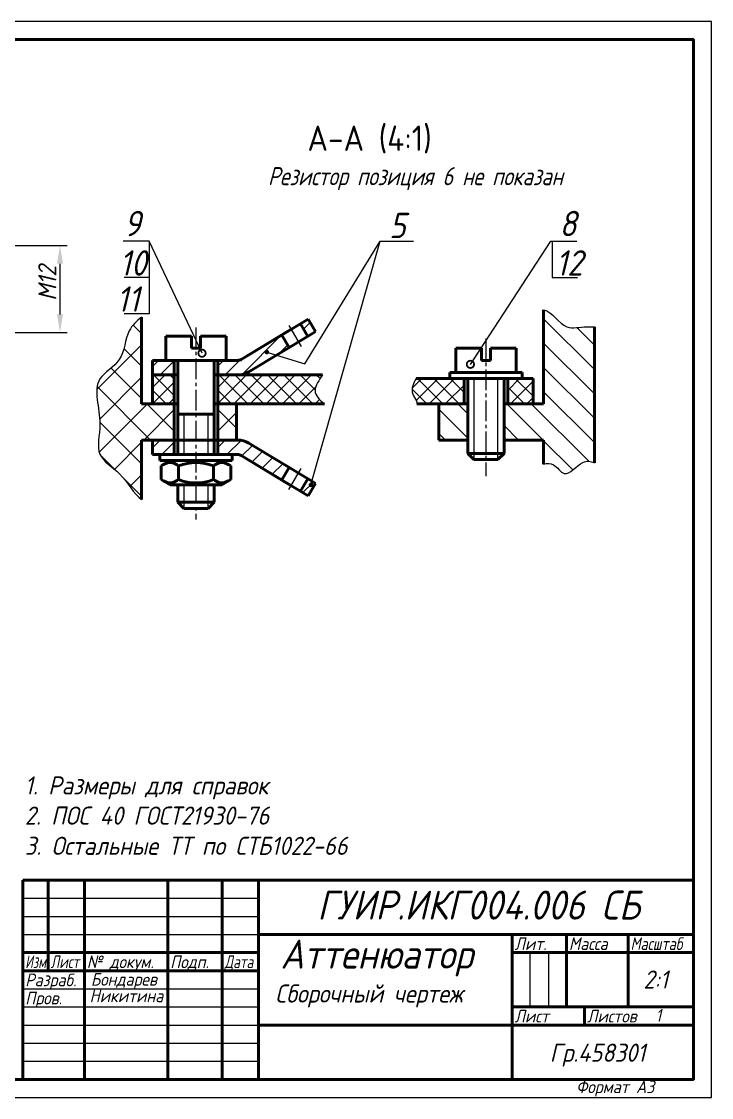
# Model space of a CAD drawing. Header units: millimetres. Extents: x 173 to 1894, y -5 to 450.
# Drawn here: x 1070.3 to 1260.6, y -2.9 to 294.1 of the extents above; entities that cross this region are included whole.
import ezdxf
from ezdxf import colors
from ezdxf.entities.mleader import LeaderData, LeaderLine
from ezdxf.math import Vec2, Vec3

# ---------------------------------------------------------------- set-up
doc = ezdxf.new("R2010")
doc.units = ezdxf.units.MM
doc.header["$LTSCALE"] = 0.5
doc.linetypes.add('CENTER2', pattern=[28.575, 19.05, -3.175, 3.175, -3.175])
doc.layers.get('Defpoints').update_dxf_attribs({"color": 5})
doc.styles.add('ESKD', font='wwcade.shx', dxfattribs={"width": 0.8, "oblique": 15})
doc.styles.get("Standard").update_dxf_attribs({"font": 'isocpeui.ttf', "width": 0.9})
doc.dimstyles.new('ESKD_standart', dxfattribs={"dimtxt": 5, "dimasz": 5, "dimexe": 2, "dimexo": 0, "dimgap": 1, "dimtad": 1, "dimtoh": 1, "dimdec": 0, "dimzin": 1, "dimdsep": 46, "dimtxsty": 'Standard', "dimcen": 3, "dimdle": 1.25, "dimadec": 0, "dimazin": 0, "dimtfac": 1, "dimtdec": 0, "dimtmove": 0, "dimatfit": 3, "dimldrblk": 'DOT', "dimfxl": 1, "dimtvp": 1.5, "dimtolj": 1, "dimtzin": 1, "dimarcsym": 0})
doc.dimstyles.new('Standart 2', dxfattribs={"dimtxt": 5, "dimasz": 5, "dimexe": 2, "dimexo": 0, "dimgap": 1, "dimtad": 1, "dimtoh": 1, "dimdec": 0, "dimlfac": 0.5, "dimtxsty": 'Standard', "dimcen": 2.5, "dimadec": 0, "dimazin": 0, "dimtfac": 1, "dimtdec": 0, "dimtmove": 0, "dimatfit": 3, "dimldrblk": 'DOTSMALL', "dimfxl": 1, "dimarcsym": 0})
pattern_1 = [(45, (834.3798, 154.5277), (-2.245064, 2.245064), []), (135, (834.3798, 154.5277), (-2.245064, -2.245064), [])]
pattern_2 = [(45, (822.0312, 4.3436), (-2.245064, 2.245064), [])]

# ---------------------------------------------------------------- blocks, each defined once
blk = doc.blocks.new('_DotSmall')
at = {"color": 0, "linetype": 'ByBlock', "const_width": 0.5}
blk.add_lwpolyline([(-0.0625, 0, 1), (0.0625, 0, 1)], format="xyb", close=True, dxfattribs=at)
blk = doc.blocks.new('*D117')
at = {"color": 0, "lineweight": -2, "transparency": 16777216}
for p, q in [((1055.26, 232.22), (1082.87, 232.22)), ((1080.87, 227.22), (1080.87, 213.22)), ((1055.26, 208.22), (1082.87, 208.22))]:
    blk.add_line(p, q, dxfattribs=at)
at = {"color": 0, "transparency": 16777216}
for points in [[(1080.04, 227.22), (1081.7, 227.22), (1080.87, 232.22)], [(1080.04, 213.22), (1081.7, 213.22), (1080.87, 208.22)]]:
    blk.add_solid(points, dxfattribs=at)
at = {"layer": 'Defpoints', "color": 0, "transparency": 16777216}
for p in [(1055.26, 232.22), (1055.26, 208.22), (1080.87, 208.22)]:
    blk.add_point(p, dxfattribs=at)
at = {"color": 0, "transparency": 16777216, "insert": (1077.37, 221.86), "char_height": 5, "attachment_point": 5, "rotation": 90}
blk.add_mtext('M12', dxfattribs=at)

msp = doc.modelspace()

# ---------------------------------------------------------------- hatches: boundary and pattern name
at = {"lineweight": -3}
h = msp.add_hatch(dxfattribs=at)
h.set_pattern_fill('ANSI31', color=256, scale=1.5, angle=90, style=0)
h.set_pattern_definition([(135, (823.986, 2.9215), (-3.367596, -3.367596), [])])
edge = h.paths.add_edge_path()
edge.add_spline(control_points=[(1228.31, 209.83), (1228.2, 209.82), (1227.49, 209.76), (1224.96, 209.95), (1219.47, 208.4), (1216.8, 213.99), (1214.31, 214.47)], knot_values=[15.485148, 15.485148, 15.485148, 15.485148, 15.855797, 17.658599, 23.067009, 31.00489, 31.00489, 31.00489, 31.00489], degree=3, periodic=0)
edge.add_line((1214.31, 214.47), (1214.31, 213.88))
edge.add_line((1214.31, 213.88), (1214.31, 188.53))
edge.add_line((1214.31, 188.53), (1203.38, 188.53))
edge.add_line((1203.38, 188.53), (1203.38, 178.53))
edge.add_line((1203.38, 178.53), (1214.31, 178.53))
edge.add_line((1214.31, 178.53), (1214.31, 171.87))
edge.add_spline(control_points=[(1214.31, 171.87), (1215.29, 172.16), (1217.39, 172.22), (1220.42, 167.26), (1224.43, 173.07), (1227.27, 172.73), (1228.31, 172.24)], knot_values=[3.268915, 3.268915, 3.268915, 3.268915, 6.251101, 10.011531, 16.013588, 19.551084, 19.551084, 19.551084, 19.551084], degree=3, periodic=0)
edge.add_line((1228.31, 172.24), (1228.31, 209.83))
h.paths.add_polyline_path([(1193.38, 188.53), (1185.38, 188.53), (1185.38, 178.53), (1193.38, 178.53)])
h = msp.add_hatch(dxfattribs=at)
h.set_pattern_fill('ANSI37', color=256, scale=2, style=0)
h.set_pattern_definition([(45, (822.031, 4.3436), (-4.49013, 4.49013), []), (135, (822.031, 4.3436), (-4.49013, -4.49013), [])])
edge = h.paths.add_edge_path()
edge.add_line((1112.38, 188.53), (1103.38, 188.53))
edge.add_line((1103.38, 188.53), (1103.38, 212.48))
edge.add_spline(control_points=[(1103.38, 212.48), (1101.99, 211.38), (1098.67, 208.26), (1098.86, 200.18), (1088.61, 195.1), (1093.29, 184.39), (1090.03, 174.06), (1098.28, 169.55), (1101.17, 163.75), (1103.38, 162.09)], knot_values=[1.768908, 1.768908, 1.768908, 1.768908, 6.896155, 15.315993, 22.884097, 35.36412, 43.685478, 51.336735, 60.304898, 60.304898, 60.304898, 60.304898], degree=3, periodic=0)
edge.add_line((1103.38, 162.09), (1103.38, 178.53))
edge.add_line((1103.38, 178.53), (1112.38, 178.53))
edge.add_line((1112.38, 178.53), (1112.38, 188.53))
h.paths.add_polyline_path([(1129.53, 188.53), (1124.38, 188.53), (1124.38, 178.53), (1129.53, 178.53)])
h = msp.add_hatch(dxfattribs=at)
h.set_pattern_fill('ANSI31', color=256, style=0)
h.set_pattern_definition(pattern_2)
h.paths.add_polyline_path([(1149.32, 211.89), (1147.18, 210.6), (1149.24, 207.17), (1150.53, 207.95), (1151.38, 208.46)])
h.paths.add_polyline_path([(1142.03, 207.51), (1130.89, 200.81, -0.136123), (1129.86, 200.53), (1124.38, 200.53), (1124.38, 196.53), (1129.86, 196.53, 0.136123), (1132.95, 197.39), (1144.09, 204.08)])
h.paths.add_polyline_path([(1112.38, 200.53), (1106.38, 200.53), (1106.38, 196.53), (1112.38, 196.53)])
h.paths.add_polyline_path([(1112.38, 178.53), (1106.38, 178.53), (1106.38, 174.53), (1112.38, 174.53)])
h.paths.add_polyline_path([(1132.95, 177.67, 0.136123), (1129.86, 178.53), (1124.38, 178.53), (1124.38, 174.53), (1129.86, 174.53, -0.136123), (1130.89, 174.24), (1141.18, 168.06), (1142.03, 167.55), (1144.09, 170.98)])
h = msp.add_hatch(dxfattribs=at)
h.set_pattern_fill('ANSI37', color=256, style=0)
h.set_pattern_definition(pattern_1)
h.paths.add_polyline_path([(1112.38, 196.53), (1106.38, 196.53), (1106.38, 188.53), (1112.38, 188.53)])
edge = h.paths.add_edge_path()
edge.add_spline(control_points=[(1153.88, 188.53), (1152.42, 189.64), (1150.07, 192.15), (1152.39, 195.1), (1153.29, 196.53)], knot_values=[6.854544, 6.854544, 6.854544, 6.854544, 11.176321, 15.689846, 15.689846, 15.689846, 15.689846], degree=3, periodic=0)
edge.add_line((1153.29, 196.53), (1129.53, 196.53))
edge.add_line((1129.53, 196.53), (1124.38, 196.53))
edge.add_line((1124.38, 196.53), (1124.38, 188.53))
edge.add_line((1124.38, 188.53), (1153.38, 188.53))
edge.add_line((1153.38, 188.53), (1153.88, 188.53))
h = msp.add_hatch(dxfattribs=at)
h.set_pattern_fill('ANSI37', color=256, style=0)
h.set_pattern_definition(pattern_1)
edge = h.paths.add_edge_path()
edge.add_line((1192.38, 195.53), (1179.09, 195.53))
edge.add_spline(control_points=[(1179.09, 195.53), (1178.8, 194.88), (1178.01, 193.51), (1177.9, 191.22), (1179.21, 189.71), (1179.33, 188.81), (1179.31, 188.53)], knot_values=[5.507601, 5.507601, 5.507601, 5.507601, 7.617364, 9.888889, 12.009767, 12.981776, 12.981776, 12.981776, 12.981776], degree=3, periodic=0)
edge.add_line((1179.31, 188.53), (1192.38, 188.53))
edge.add_line((1192.38, 188.53), (1192.38, 195.53))
h.paths.add_polyline_path([(1211.38, 195.53), (1204.38, 195.53), (1204.38, 188.53), (1211.38, 188.53)])
h = msp.add_hatch(dxfattribs=at)
h.set_pattern_fill('ANSI31', color=256, style=0)
h.set_pattern_definition(pattern_2)
h.paths.add_polyline_path([(1151.38, 166.59), (1150.53, 167.11), (1149.24, 167.88), (1147.18, 164.45), (1149.32, 163.17)])

# ---------------------------------------------------------------- linework, layer by layer
for p, q in [((1105.51, 233.41), (1105.51, 223.41)), ((1216.64, 233.41), (1216.64, 223.41)), ((1105.51, 223.41), (1098.55, 223.41)), ((1105.51, 223.41), (1105.51, 213.41)), ((1216.64, 223.41), (1223.67, 223.41)), ((1105.51, 213.41), (1098.55, 213.41)), ((1118.38, 166.19), (1118.38, 163.69))]:
    msp.add_line(p, q)
for p, q in [((1169.22, 233.41), (1178.44, 233.41)), ((1143.98, 210.16), (1147.43, 204.36)), ((1195.05, 195.53), (1195.05, 188.53)), ((1201.71, 173.19), (1201.71, 195.53)), ((1195.05, 188.53), (1195.05, 173.19)), ((1115.05, 185.69), (1115.05, 174.53)), ((1121.71, 174.53), (1121.71, 185.69)), ((1198.38, 177.53), (1198.38, 175.6)), ((1143.98, 164.9), (1147.43, 170.69)), ((1115.05, 166.19), (1115.05, 159.69)), ((1121.71, 159.69), (1121.71, 166.19))]:
    msp.add_line(p, q, dxfattribs=at)
at = {"lineweight": 60}
for p, q in [((1214.31, 213.88), (1214.31, 214.47)), ((1214.31, 188.53), (1214.31, 213.88)), ((1103.38, 188.53), (1103.38, 212.48)), ((1149.32, 211.89), (1130.89, 200.81)), ((1149.32, 211.89), (1151.38, 208.46)), ((1150.53, 207.95), (1132.95, 197.39)), ((1141.18, 207), (1143.74, 208.56)), ((1143.74, 208.56), (1146.32, 210.09)), ((1147.18, 210.6), (1149.24, 207.17)), ((1150.53, 207.95), (1151.38, 208.46)), ((1150.53, 207.95), (1151.38, 208.46)), ((1228.31, 209.83), (1228.31, 172.24)), ((1110.05, 200.53), (1110.05, 207.19)), ((1110.05, 207.19), (1117.13, 207.19)), ((1117.13, 207.19), (1117.13, 203.86)), ((1119.63, 207.19), (1126.71, 207.19)), ((1119.63, 203.86), (1119.63, 207.19)), ((1126.71, 207.19), (1126.71, 200.53)), ((1130.89, 200.81), (1141.18, 207)), ((1142.03, 207.51), (1144.09, 204.08)), ((1117.13, 203.86), (1119.63, 203.86)), ((1190.05, 197.19), (1190.05, 203.86)), ((1190.05, 203.86), (1197.13, 203.86)), ((1197.13, 203.86), (1197.13, 200.53)), ((1199.63, 203.86), (1206.71, 203.86)), ((1199.63, 200.53), (1199.63, 203.86)), ((1206.71, 203.86), (1206.71, 197.19)), ((1106.38, 200.53), (1129.53, 200.53)), ((1118.38, 200.53), (1106.38, 200.53)), ((1106.38, 200.53), (1106.38, 188.53)), ((1106.38, 200.53), (1129.86, 200.53)), ((1126.71, 200.53), (1110.05, 200.53)), ((1118.38, 200.53), (1112.38, 200.53)), ((1112.38, 200.53), (1112.38, 174.53)), ((1112.38, 174.53), (1112.38, 200.53)), ((1113.38, 200.53), (1115.38, 200.53)), ((1113.38, 200.53), (1113.38, 174.53)), ((1123.38, 200.53), (1113.38, 200.53)), ((1118.38, 200.53), (1124.38, 200.53)), ((1118.38, 200.53), (1129.86, 200.53)), ((1118.38, 200.53), (1127.38, 200.53)), ((1123.38, 174.53), (1123.38, 200.53)), ((1124.38, 200.53), (1124.38, 174.53)), ((1197.13, 200.53), (1199.63, 200.53)), ((1106.38, 196.53), (1113.38, 196.53)), ((1123.38, 196.53), (1129.86, 196.53)), ((1129.53, 196.53), (1153.29, 196.53)), ((1188.38, 197.19), (1198.38, 197.19)), ((1188.38, 197.19), (1188.38, 195.53)), ((1206.71, 197.19), (1190.05, 197.19)), ((1203.38, 197.19), (1193.38, 197.19)), ((1208.38, 197.19), (1198.38, 197.19)), ((1208.38, 197.19), (1208.38, 195.53)), ((1211.38, 195.53), (1179.09, 195.53)), ((1179.38, 195.53), (1179.09, 195.53)), ((1188.38, 195.53), (1198.38, 195.53)), ((1192.38, 188.53), (1192.38, 195.53)), ((1193.38, 195.53), (1193.38, 174.86)), ((1208.38, 195.53), (1198.38, 195.53)), ((1203.38, 174.86), (1203.38, 195.53)), ((1204.38, 188.53), (1204.38, 195.53)), ((1211.38, 188.53), (1211.38, 195.53)), ((1103.38, 188.53), (1113.38, 188.53)), ((1123.38, 188.53), (1153.38, 188.53)), ((1124.38, 188.53), (1131.38, 188.53)), ((1129.53, 188.53), (1129.53, 178.53)), ((1153.38, 188.53), (1153.88, 188.53)), ((1193.38, 188.53), (1179.31, 188.53)), ((1185.38, 178.53), (1185.38, 188.53)), ((1214.31, 188.53), (1203.38, 188.53)), ((1123.38, 185.69), (1113.38, 185.69)), ((1103.38, 178.53), (1103.38, 162.09)), ((1103.38, 178.53), (1129.86, 178.53)), ((1106.38, 178.53), (1106.38, 174.53)), ((1193.38, 178.53), (1185.38, 178.53)), ((1214.31, 178.53), (1203.38, 178.53)), ((1203.38, 174.86), (1203.38, 178.53)), ((1214.31, 171.87), (1214.31, 178.53)), ((1150.53, 167.11), (1132.95, 177.67)), ((1106.38, 174.53), (1129.86, 174.53)), ((1108.38, 174.53), (1118.38, 174.53)), ((1108.38, 174.53), (1108.38, 172.86)), ((1108.38, 172.86), (1118.38, 172.86)), ((1111.27, 172.86), (1108.76, 171.43)), ((1118.38, 172.86), (1111.27, 172.86)), ((1118.38, 174.53), (1111.98, 174.53)), ((1128.38, 174.53), (1118.38, 174.53)), ((1128.38, 172.86), (1118.38, 172.86)), ((1125.49, 172.86), (1118.38, 172.86)), ((1125.49, 172.86), (1128, 171.43)), ((1128.38, 174.53), (1128.38, 172.86)), ((1149.32, 163.17), (1130.89, 174.24)), ((1130.89, 174.24), (1141.18, 168.06)), ((1193.38, 174.86), (1203.38, 174.86)), ((1195.05, 173.19), (1193.38, 174.86)), ((1201.71, 173.19), (1195.05, 173.19)), ((1203.38, 174.86), (1201.71, 173.19)), ((1108.76, 167.62), (1108.76, 171.43)), ((1113.57, 171.43), (1113.57, 167.62)), ((1123.19, 171.43), (1123.19, 167.62)), ((1128, 171.43), (1128, 167.62)), ((1142.03, 167.55), (1144.09, 170.98)), ((1111.27, 166.19), (1108.76, 167.62)), ((1125.49, 166.19), (1128, 167.62)), ((1141.18, 168.06), (1143.74, 166.5)), ((1143.74, 166.5), (1146.32, 164.96)), ((1147.18, 164.45), (1149.24, 167.88)), ((1149.32, 163.17), (1151.38, 166.59)), ((1150.53, 167.11), (1151.38, 166.59)), ((1150.53, 167.11), (1151.38, 166.59)), ((1118.38, 166.19), (1111.27, 166.19)), ((1113.38, 166.19), (1113.38, 161.36)), ((1125.49, 166.19), (1118.38, 166.19)), ((1123.38, 161.36), (1123.38, 166.19)), ((1113.38, 161.36), (1123.38, 161.36)), ((1115.05, 159.69), (1113.38, 161.36)), ((1123.38, 161.36), (1121.71, 159.69)), ((1121.71, 159.69), (1115.05, 159.69))]:
    msp.add_line(p, q, dxfattribs=at)
at = {"linetype": 'CENTER2', "lineweight": -3, "ltscale": 0.6}
for p, q in [((1118.38, 209.59), (1118.38, 156.59)), ((1198.38, 206.59), (1198.37, 168.59)), ((1118.38, 170.23), (1118.38, 169.71))]:
    msp.add_line(p, q, dxfattribs=at)
at = {"linetype": 'ByBlock', "lineweight": 60}
for p, q in [((1113.38, 200.53), (1116.38, 200.53)), ((1113.38, 200.53), (1116.38, 200.53)), ((1113.38, 200.53), (1113.38, 200.53)), ((1113.38, 200.53), (1115.38, 200.53)), ((1123.38, 200.53), (1121.38, 200.53)), ((1118.38, 174.53), (1108.38, 174.53))]:
    msp.add_line(p, q, dxfattribs=at)
at = {"color": 7, "linetype": 'Continuous', "lineweight": 60}
for p, q in [((1255.61, 57.07), (1070.61, 57.07)), ((1070.61, 2.07), (1070.61, 57.07)), ((1077.61, 57.07), (1077.61, 32.07)), ((1087.61, 2.07), (1087.61, 57.07)), ((1110.61, 57.07), (1110.61, 2.07)), ((1125.61, 2.07), (1125.61, 57.07)), ((1135.61, 57.07), (1135.61, 2.07)), ((1135.61, 42.07), (1255.61, 42.07)), ((1205.61, 2.07), (1205.61, 42.07)), ((1220.61, 42.07), (1220.61, 22.07)), ((1237.61, 22.07), (1237.61, 42.07)), ((1070.61, 37.07), (1135.61, 37.07)), ((1205.61, 37.07), (1255.61, 37.07)), ((1070.61, 32.07), (1135.61, 32.07)), ((1205.61, 22.07), (1255.61, 22.07)), ((1225.61, 17.07), (1225.61, 22.07)), ((1135.61, 17.07), (1255.61, 17.07))]:
    msp.add_line(p, q, dxfattribs=at)
at = {"color": 7, "linetype": 'Continuous', "lineweight": -3}
for p, q in [((1070.61, 52.07), (1135.61, 52.07)), ((1070.61, 47.07), (1135.61, 47.07)), ((1070.61, 42.07), (1135.61, 42.07)), ((1210.61, 22.07), (1210.61, 37.07)), ((1215.61, 37.07), (1215.61, 22.07)), ((1070.61, 27.07), (1135.61, 27.07)), ((1070.61, 22.07), (1135.61, 22.07)), ((1070.61, 17.07), (1135.61, 17.07)), ((1070.61, 12.07), (1135.61, 12.07)), ((1070.61, 7.07), (1135.61, 7.07))]:
    msp.add_line(p, q, dxfattribs=at)
at = {"color": 7, "linetype": 'Continuous'}
msp.add_line((1205.61, 42.07), (1205.61, 37.07), dxfattribs=at)
at = {"color": 7, "linetype": 'Continuous', "lineweight": 60}
msp.add_lwpolyline([(860.61, 2.07), (1255.61, 2.07), (1255.61, 289.07), (860.61, 289.07)], close=True, dxfattribs=at)
at = {"lineweight": 60}
for centre, radius, start, end in [((1129.86, 202.53), 2, 270, 301.0064), ((1129.86, 202.53), 6, 270, 301.0064), ((1129.86, 172.53), 6, 58.9936, 90), ((1118.38, 159.1), 13.24, 68.6879, 111.3121), ((1129.86, 172.53), 2, 58.9936, 90), ((1118.38, 179.95), 13.24, 248.6879, 291.3121)]:
    msp.add_arc(centre, radius, start, end, dxfattribs=at)
at = {"lineweight": -3}
for points, knots in [([(1214.31, 214.47), (1216.8, 213.99), (1219.47, 208.4), (1224.96, 209.95), (1227.49, 209.76), (1228.2, 209.82), (1228.31, 209.83)], [15.485148, 15.485148, 15.485148, 15.485148, 23.423029, 28.831438, 30.634241, 31.00489, 31.00489, 31.00489, 31.00489]), ([(1103.38, 212.48), (1101.99, 211.38), (1098.67, 208.26), (1098.86, 200.18), (1088.61, 195.1), (1093.29, 184.39), (1090.03, 174.06), (1098.28, 169.55), (1101.17, 163.75), (1103.38, 162.09)], [1.768908, 1.768908, 1.768908, 1.768908, 6.896155, 15.315993, 22.884097, 35.36412, 43.685478, 51.336735, 60.304898, 60.304898, 60.304898, 60.304898]), ([(1153.29, 196.53), (1152.39, 195.1), (1150.07, 192.15), (1152.42, 189.64), (1153.88, 188.53)], [6.854544, 6.854544, 6.854544, 6.854544, 11.368068, 15.689846, 15.689846, 15.689846, 15.689846]), ([(1179.09, 195.53), (1178.8, 194.88), (1178.01, 193.51), (1177.9, 191.22), (1179.21, 189.71), (1179.33, 188.81), (1179.31, 188.53)], [5.507601, 5.507601, 5.507601, 5.507601, 7.617364, 9.888889, 12.009767, 12.981776, 12.981776, 12.981776, 12.981776]), ([(1214.31, 171.87), (1215.29, 172.16), (1217.39, 172.22), (1220.42, 167.26), (1224.43, 173.07), (1227.27, 172.73), (1228.31, 172.24)], [3.268915, 3.268915, 3.268915, 3.268915, 6.251101, 10.011531, 16.013588, 19.551084, 19.551084, 19.551084, 19.551084])]:
    msp.add_open_spline(points, degree=3, knots=knots, dxfattribs=at)
at = {"lineweight": 60}
for points in [[(1113.57, 171.43), (1112.04, 172.23), (1111.05, 172.34), (1110.03, 172.07), (1109.27, 171.73)], [(1123.19, 171.43), (1124.72, 172.23), (1125.71, 172.34), (1126.73, 172.07), (1127.49, 171.73)], [(1113.57, 167.62), (1112.04, 166.82), (1111.05, 166.72), (1110.03, 166.99), (1109.27, 167.33)], [(1123.19, 167.62), (1124.72, 166.82), (1125.71, 166.72), (1126.73, 166.99), (1127.49, 167.33)]]:
    msp.add_spline(points, degree=3, dxfattribs=at)
at = {"layer": 'Defpoints'}
msp.add_lwpolyline([(840.61, -2.93), (1260.61, -2.93), (1260.61, 294.07), (840.61, 294.07)], close=True, dxfattribs=at)

# ---------------------------------------------------------------- texts
at = {"width": 0.9}
for s, p in [('5', (1171.67, 234.27)), ('10', (1097.29, 223.93)), ('12', (1217.64, 223.93)), ('11', (1096.49, 213.96))]:
    msp.add_text(s, height=7, dxfattribs=at).set_placement(p)
at = {"color": 7, "linetype": 'Continuous', "lineweight": -3}
for s, height, width, p in [('ГУИР.ИКГ004.006 СБ', 8, 0.9, (1151.86, 46.18)), ('Аттенюатор', 8, 0.9, (1141.7, 32.64)), ('Лит.', 3.5, 0.9, (1206.28, 37.77)), ('Масса', 3.5, 0.9, (1221.28, 37.77)), ('Масштаб', 3.5, 0.8, (1238.28, 37.77)), ('Изм.', 3.5, 0.7, (1071.28, 32.77)), ('Лист', 3.5, 0.75, (1078.28, 32.77)), ('№ докум.', 3.5, 0.9, (1088.28, 32.77)), ('Подп.', 3.5, 0.9, (1111.28, 32.77)), ('Дата', 3.5, 0.75, (1126.28, 32.77)), ('Разраб.', 3.5, 0.9, (1071.28, 27.77)), ('Бондарев', 3.5, 0.9, (1089.4, 27.93)), ('2:1', 5, 0.9, (1241.84, 27.13)), ('Никитина', 3.5, 0.9, (1089.05, 23.37)), ('Сборочный чертеж', 5, 0.9, (1140.27, 23.26)), ('Пров.', 3.5, 0.9, (1071.28, 22.77)), ('Лист', 3.5, 0.9, (1206.28, 17.77)), ('Листов', 3.5, 0.9, (1226.28, 17.77)), ('1', 3.5, 0.9, (1245.19, 17.97)), ('Гр.458301', 5, 0.9, (1216, 6.93))]:
    msp.add_text(s, height=height, dxfattribs=dict(at, width=width)).set_placement(p)
at = {"color": 7, "linetype": 'Continuous', "lineweight": 70, "width": 0.9}
msp.add_text('Формат А3', height=3.5, dxfattribs=at).set_placement((1223.27, -1.73))
at = {"lineweight": -3, "insert": (1149.15, 265.36), "char_height": 7, "width": 55, "attachment_point": 1}
msp.add_mtext('{\\fISOCPEUR|b0|i0|c204|p34;A-А (4:1)}', dxfattribs=at)
at = {"color": 7, "lineweight": -3, "insert": (1138.24, 253.88), "char_height": 5, "attachment_point": 1, "style": 'ESKD'}
msp.add_mtext('{\\fISOCPEUR|b0|i0|c204|p34;Резистор позиция 6\\fISOCPEUR|b0|i0|c0|p34; \\fISOCPEUR|b0|i0|c204|p34;не показан}', dxfattribs=at)
at = {"insert": (1071.16, 85.71), "char_height": 5, "attachment_point": 1}
msp.add_mtext_dynamic_manual_height_columns('1. Размеры для справок\\P2. ПОС 40 ГОСТ21930-76\\P3. Остальные ТТ по СТБ1022-66', width=135.1316, gutter_width=35, heights=[0], dxfattribs=at)

# ---------------------------------------------------------------- dimensions: what is measured, and where the dimension line sits
dim = msp.add_linear_dim(base=(1080.87, 208.22), p1=(1055.26, 232.22), p2=(1055.26, 208.22), angle=90, text='M12', dimstyle='Standart 2')
dim.commit()
dim.dimension.update_dxf_attribs({"geometry": '*D117', "text_midpoint": (1080.87, 221.86), "dimtype": 160})

# ---------------------------------------------------------------- leaders
at = {"lineweight": -3}
for points in [[(1137.93, 202.82), (1148.42, 199.57), (1169.22, 233.41)], [(1150.11, 166.16), (1169.22, 233.41)]]:
    msp.add_leader(points, dimstyle='ESKD_standart', override={"dimgap": 1, "dimtad": 0, "dimldrblk": 'DotSmall'}, dxfattribs=at)
ml = msp.add_multileader_mtext('Standard')
ml.set_content('9', color=256)
ml.set_leader_properties()
ml.set_arrow_properties(name='DOTSMALL')
ml.build(insert=Vec2(0, 0))
ml.multileader.update_dxf_attribs({"text_right_attachment_type": 6, "dogleg_length": 0.36})
ctx = ml.context
ctx.base_point, ctx.char_height, ctx.plane_origin = Vec3(1097.34, 238.31), 7, Vec3(1120.05, 202.52)
ctx.right_attachment, ctx.text_align_type = 6, 2
notes = []
notes.append((ctx, [(0, (1, 1, 0), (1105.51, 233.41), (-1, 0), 0.36, [(0, [(1120.05, 202.52)], 0, [])])]))
ctx.mtext.insert, ctx.mtext.alignment, ctx.mtext.flow_direction = Vec3(1103.15, 241.81), 3, 5
ml = msp.add_multileader_mtext('Standard')
ml.set_content('8', color=256)
ml.set_leader_properties()
ml.set_arrow_properties(name='DOTSMALL')
ml.build(insert=Vec2(0, 0))
ml.multileader.update_dxf_attribs({"text_left_attachment_type": 6, "text_right_attachment_type": 6, "dogleg_length": 0.36})
ctx = ml.context
ctx.base_point, ctx.char_height, ctx.plane_origin = Vec3(1216.64, 233.41), 7, Vec3(1194.1, 199.44)
ctx.left_attachment, ctx.right_attachment = 6, 6
notes.append((ctx, [(0, (1, 1, 0), (1216.28, 233.41), (1, 0), 0.36, [(0, [(1194.1, 199.44)], 0, [])])]))
ctx.mtext.insert, ctx.mtext.flow_direction = Vec3(1218.64, 241.81), 5
for ctx, leaders in notes:
    for number, flags, end, landing, length, lines in leaders:
        leader = LeaderData()
        leader.index, (leader.has_last_leader_line, leader.has_dogleg_vector, leader.attachment_direction) = number, flags
        leader.last_leader_point, leader.dogleg_vector, leader.dogleg_length = Vec3(end), Vec3(landing), length
        for number, points, colour, breaks in lines:
            line = LeaderLine()
            line.index, line.vertices, line.color, line.breaks = number, Vec3.list(points), colors.encode_raw_color(colour), breaks
            leader.lines.append(line)
        ctx.leaders.append(leader)

doc.saveas('drawing.dxf')
